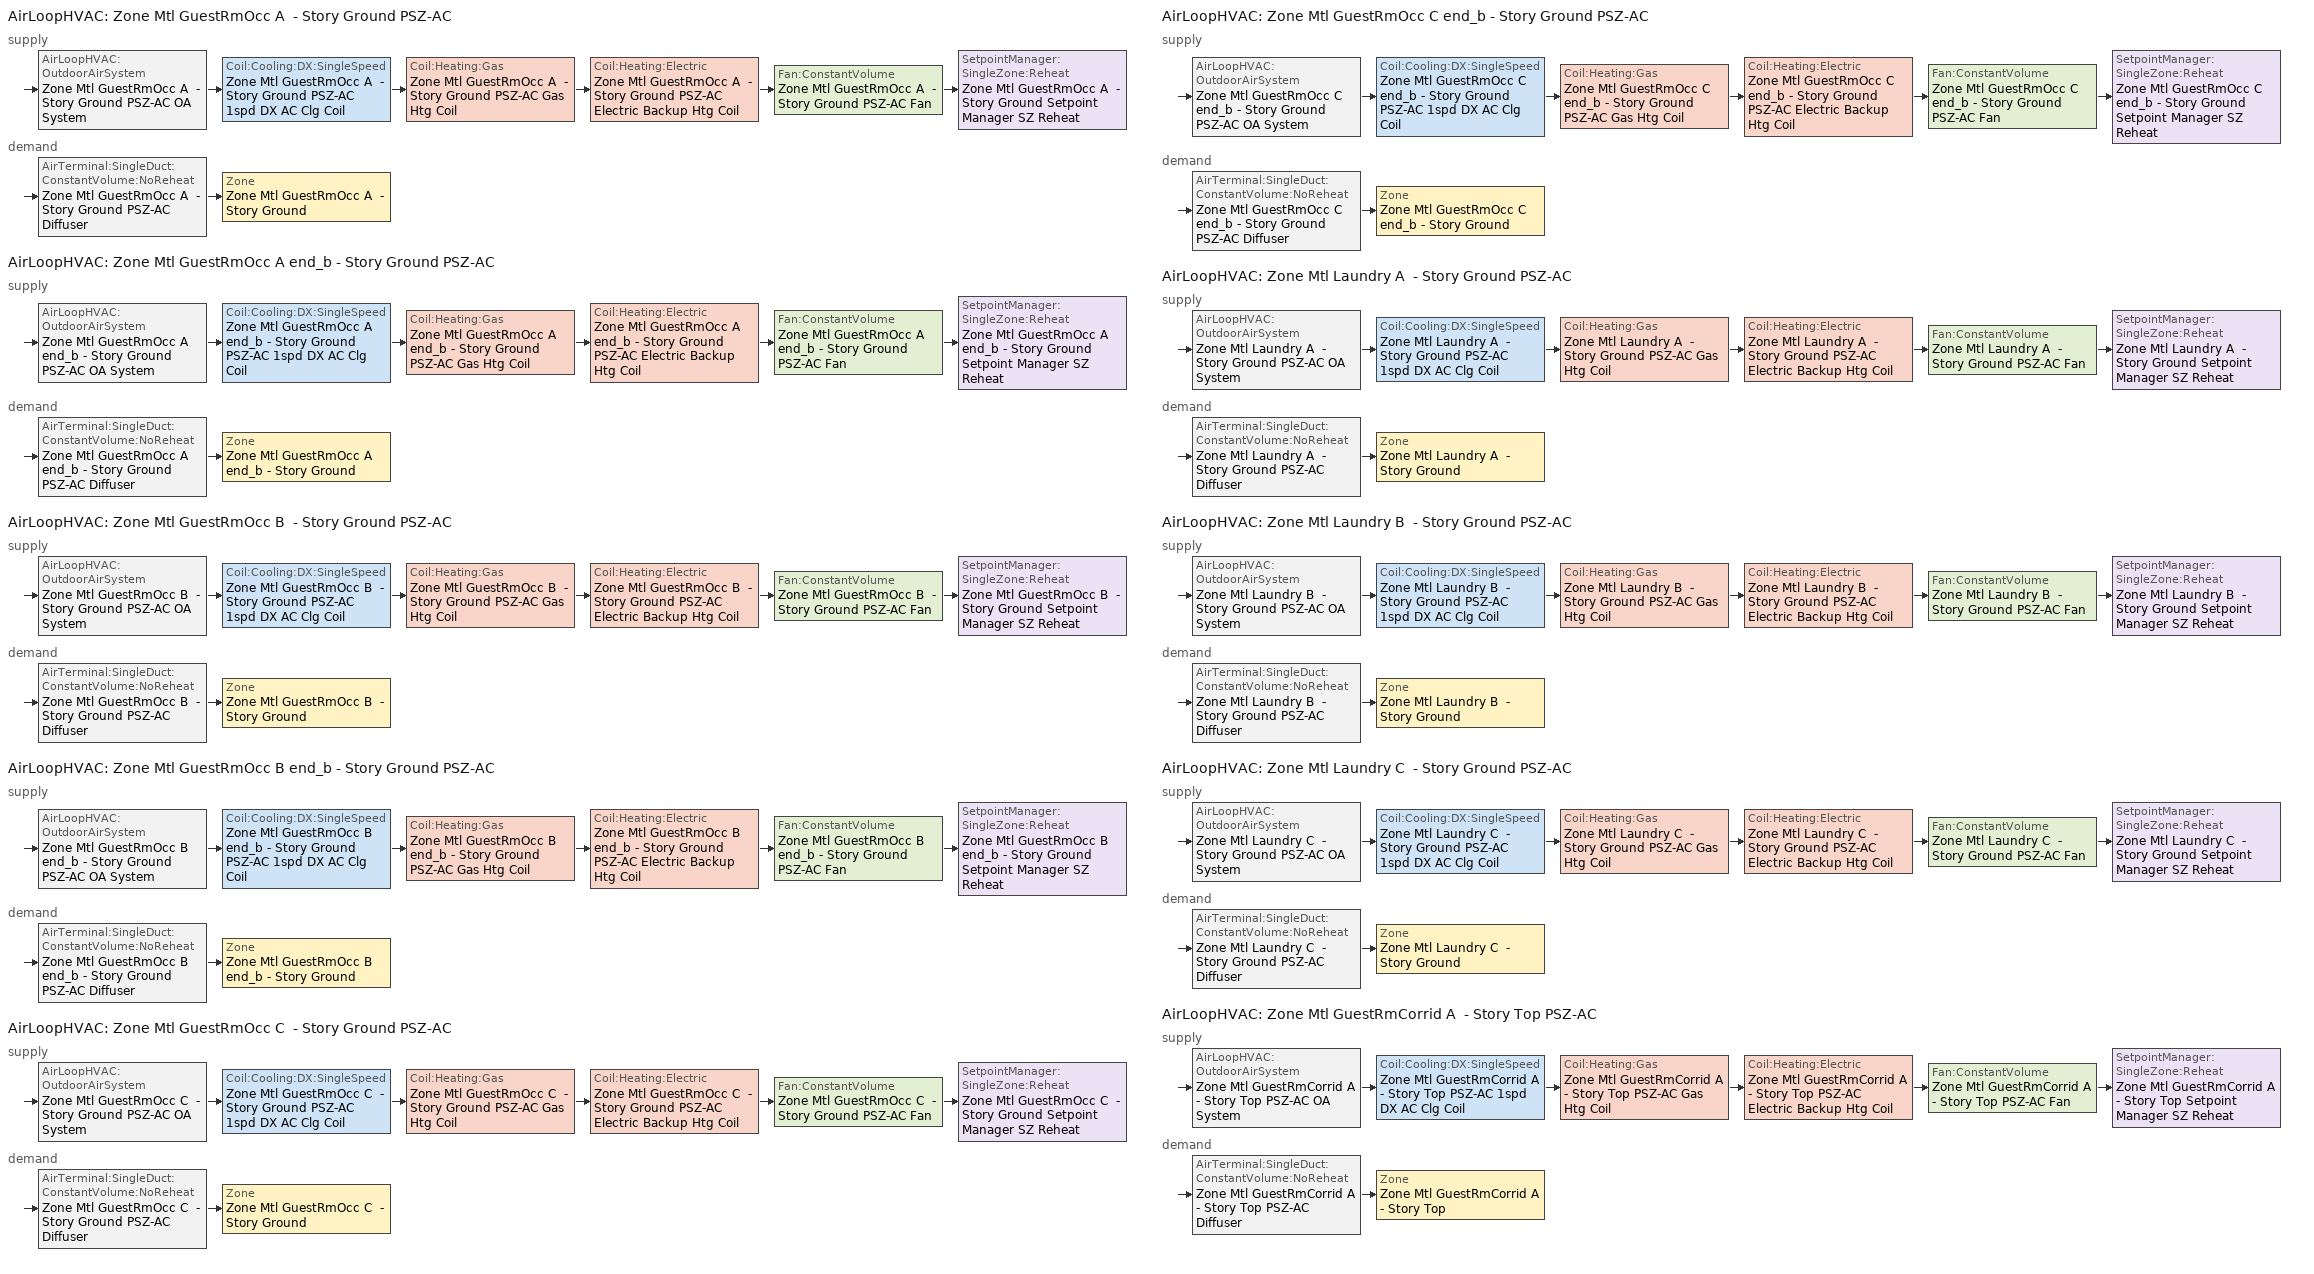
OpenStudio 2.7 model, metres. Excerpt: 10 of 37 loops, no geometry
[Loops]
AirLoopHVAC 'Zone Mtl GuestRmOcc A  - Story Ground PSZ-AC'
 supply: AirLoopHVAC:OutdoorAirSystem 'Zone Mtl GuestRmOcc A  - Story Ground PSZ-AC OA System' > Coil:Cooling:DX:SingleSpeed 'Zone Mtl GuestRmOcc A  - Story Ground PSZ-AC 1spd DX AC Clg Coil' > Coil:Heating:Gas 'Zone Mtl GuestRmOcc A  - Story Ground PSZ-AC Gas Htg Coil' > Coil:Heating:Electric 'Zone Mtl GuestRmOcc A  - Story Ground PSZ-AC Electric Backup Htg Coil' > Fan:ConstantVolume 'Zone Mtl GuestRmOcc A  - Story Ground PSZ-AC Fan' > SetpointManager:SingleZone:Reheat 'Zone Mtl GuestRmOcc A  - Story Ground Setpoint Manager SZ Reheat'
 demand: AirTerminal:SingleDuct:ConstantVolume:NoReheat 'Zone Mtl GuestRmOcc A  - Story Ground PSZ-AC Diffuser' > Zone 'Zone Mtl GuestRmOcc A  - Story Ground'
AirLoopHVAC 'Zone Mtl GuestRmOcc A end_b - Story Ground PSZ-AC'
 supply: AirLoopHVAC:OutdoorAirSystem 'Zone Mtl GuestRmOcc A end_b - Story Ground PSZ-AC OA System' > Coil:Cooling:DX:SingleSpeed 'Zone Mtl GuestRmOcc A end_b - Story Ground PSZ-AC 1spd DX AC Clg Coil' > Coil:Heating:Gas 'Zone Mtl GuestRmOcc A end_b - Story Ground PSZ-AC Gas Htg Coil' > Coil:Heating:Electric 'Zone Mtl GuestRmOcc A end_b - Story Ground PSZ-AC Electric Backup Htg Coil' > Fan:ConstantVolume 'Zone Mtl GuestRmOcc A end_b - Story Ground PSZ-AC Fan' > SetpointManager:SingleZone:Reheat 'Zone Mtl GuestRmOcc A end_b - Story Ground Setpoint Manager SZ Reheat'
 demand: AirTerminal:SingleDuct:ConstantVolume:NoReheat 'Zone Mtl GuestRmOcc A end_b - Story Ground PSZ-AC Diffuser' > Zone 'Zone Mtl GuestRmOcc A end_b - Story Ground'
AirLoopHVAC 'Zone Mtl GuestRmOcc B  - Story Ground PSZ-AC'
 supply: AirLoopHVAC:OutdoorAirSystem 'Zone Mtl GuestRmOcc B  - Story Ground PSZ-AC OA System' > Coil:Cooling:DX:SingleSpeed 'Zone Mtl GuestRmOcc B  - Story Ground PSZ-AC 1spd DX AC Clg Coil' > Coil:Heating:Gas 'Zone Mtl GuestRmOcc B  - Story Ground PSZ-AC Gas Htg Coil' > Coil:Heating:Electric 'Zone Mtl GuestRmOcc B  - Story Ground PSZ-AC Electric Backup Htg Coil' > Fan:ConstantVolume 'Zone Mtl GuestRmOcc B  - Story Ground PSZ-AC Fan' > SetpointManager:SingleZone:Reheat 'Zone Mtl GuestRmOcc B  - Story Ground Setpoint Manager SZ Reheat'
 demand: AirTerminal:SingleDuct:ConstantVolume:NoReheat 'Zone Mtl GuestRmOcc B  - Story Ground PSZ-AC Diffuser' > Zone 'Zone Mtl GuestRmOcc B  - Story Ground'
AirLoopHVAC 'Zone Mtl GuestRmOcc B end_b - Story Ground PSZ-AC'
 supply: AirLoopHVAC:OutdoorAirSystem 'Zone Mtl GuestRmOcc B end_b - Story Ground PSZ-AC OA System' > Coil:Cooling:DX:SingleSpeed 'Zone Mtl GuestRmOcc B end_b - Story Ground PSZ-AC 1spd DX AC Clg Coil' > Coil:Heating:Gas 'Zone Mtl GuestRmOcc B end_b - Story Ground PSZ-AC Gas Htg Coil' > Coil:Heating:Electric 'Zone Mtl GuestRmOcc B end_b - Story Ground PSZ-AC Electric Backup Htg Coil' > Fan:ConstantVolume 'Zone Mtl GuestRmOcc B end_b - Story Ground PSZ-AC Fan' > SetpointManager:SingleZone:Reheat 'Zone Mtl GuestRmOcc B end_b - Story Ground Setpoint Manager SZ Reheat'
 demand: AirTerminal:SingleDuct:ConstantVolume:NoReheat 'Zone Mtl GuestRmOcc B end_b - Story Ground PSZ-AC Diffuser' > Zone 'Zone Mtl GuestRmOcc B end_b - Story Ground'
AirLoopHVAC 'Zone Mtl GuestRmOcc C  - Story Ground PSZ-AC'
 supply: AirLoopHVAC:OutdoorAirSystem 'Zone Mtl GuestRmOcc C  - Story Ground PSZ-AC OA System' > Coil:Cooling:DX:SingleSpeed 'Zone Mtl GuestRmOcc C  - Story Ground PSZ-AC 1spd DX AC Clg Coil' > Coil:Heating:Gas 'Zone Mtl GuestRmOcc C  - Story Ground PSZ-AC Gas Htg Coil' > Coil:Heating:Electric 'Zone Mtl GuestRmOcc C  - Story Ground PSZ-AC Electric Backup Htg Coil' > Fan:ConstantVolume 'Zone Mtl GuestRmOcc C  - Story Ground PSZ-AC Fan' > SetpointManager:SingleZone:Reheat 'Zone Mtl GuestRmOcc C  - Story Ground Setpoint Manager SZ Reheat'
 demand: AirTerminal:SingleDuct:ConstantVolume:NoReheat 'Zone Mtl GuestRmOcc C  - Story Ground PSZ-AC Diffuser' > Zone 'Zone Mtl GuestRmOcc C  - Story Ground'
AirLoopHVAC 'Zone Mtl GuestRmOcc C end_b - Story Ground PSZ-AC'
 supply: AirLoopHVAC:OutdoorAirSystem 'Zone Mtl GuestRmOcc C end_b - Story Ground PSZ-AC OA System' > Coil:Cooling:DX:SingleSpeed 'Zone Mtl GuestRmOcc C end_b - Story Ground PSZ-AC 1spd DX AC Clg Coil' > Coil:Heating:Gas 'Zone Mtl GuestRmOcc C end_b - Story Ground PSZ-AC Gas Htg Coil' > Coil:Heating:Electric 'Zone Mtl GuestRmOcc C end_b - Story Ground PSZ-AC Electric Backup Htg Coil' > Fan:ConstantVolume 'Zone Mtl GuestRmOcc C end_b - Story Ground PSZ-AC Fan' > SetpointManager:SingleZone:Reheat 'Zone Mtl GuestRmOcc C end_b - Story Ground Setpoint Manager SZ Reheat'
 demand: AirTerminal:SingleDuct:ConstantVolume:NoReheat 'Zone Mtl GuestRmOcc C end_b - Story Ground PSZ-AC Diffuser' > Zone 'Zone Mtl GuestRmOcc C end_b - Story Ground'
AirLoopHVAC 'Zone Mtl Laundry A  - Story Ground PSZ-AC'
 supply: AirLoopHVAC:OutdoorAirSystem 'Zone Mtl Laundry A  - Story Ground PSZ-AC OA System' > Coil:Cooling:DX:SingleSpeed 'Zone Mtl Laundry A  - Story Ground PSZ-AC 1spd DX AC Clg Coil' > Coil:Heating:Gas 'Zone Mtl Laundry A  - Story Ground PSZ-AC Gas Htg Coil' > Coil:Heating:Electric 'Zone Mtl Laundry A  - Story Ground PSZ-AC Electric Backup Htg Coil' > Fan:ConstantVolume 'Zone Mtl Laundry A  - Story Ground PSZ-AC Fan' > SetpointManager:SingleZone:Reheat 'Zone Mtl Laundry A  - Story Ground Setpoint Manager SZ Reheat'
 demand: AirTerminal:SingleDuct:ConstantVolume:NoReheat 'Zone Mtl Laundry A  - Story Ground PSZ-AC Diffuser' > Zone 'Zone Mtl Laundry A  - Story Ground'
AirLoopHVAC 'Zone Mtl Laundry B  - Story Ground PSZ-AC'
 supply: AirLoopHVAC:OutdoorAirSystem 'Zone Mtl Laundry B  - Story Ground PSZ-AC OA System' > Coil:Cooling:DX:SingleSpeed 'Zone Mtl Laundry B  - Story Ground PSZ-AC 1spd DX AC Clg Coil' > Coil:Heating:Gas 'Zone Mtl Laundry B  - Story Ground PSZ-AC Gas Htg Coil' > Coil:Heating:Electric 'Zone Mtl Laundry B  - Story Ground PSZ-AC Electric Backup Htg Coil' > Fan:ConstantVolume 'Zone Mtl Laundry B  - Story Ground PSZ-AC Fan' > SetpointManager:SingleZone:Reheat 'Zone Mtl Laundry B  - Story Ground Setpoint Manager SZ Reheat'
 demand: AirTerminal:SingleDuct:ConstantVolume:NoReheat 'Zone Mtl Laundry B  - Story Ground PSZ-AC Diffuser' > Zone 'Zone Mtl Laundry B  - Story Ground'
AirLoopHVAC 'Zone Mtl Laundry C  - Story Ground PSZ-AC'
 supply: AirLoopHVAC:OutdoorAirSystem 'Zone Mtl Laundry C  - Story Ground PSZ-AC OA System' > Coil:Cooling:DX:SingleSpeed 'Zone Mtl Laundry C  - Story Ground PSZ-AC 1spd DX AC Clg Coil' > Coil:Heating:Gas 'Zone Mtl Laundry C  - Story Ground PSZ-AC Gas Htg Coil' > Coil:Heating:Electric 'Zone Mtl Laundry C  - Story Ground PSZ-AC Electric Backup Htg Coil' > Fan:ConstantVolume 'Zone Mtl Laundry C  - Story Ground PSZ-AC Fan' > SetpointManager:SingleZone:Reheat 'Zone Mtl Laundry C  - Story Ground Setpoint Manager SZ Reheat'
 demand: AirTerminal:SingleDuct:ConstantVolume:NoReheat 'Zone Mtl Laundry C  - Story Ground PSZ-AC Diffuser' > Zone 'Zone Mtl Laundry C  - Story Ground'
AirLoopHVAC 'Zone Mtl GuestRmCorrid A  - Story Top PSZ-AC'
 supply: AirLoopHVAC:OutdoorAirSystem 'Zone Mtl GuestRmCorrid A  - Story Top PSZ-AC OA System' > Coil:Cooling:DX:SingleSpeed 'Zone Mtl GuestRmCorrid A  - Story Top PSZ-AC 1spd DX AC Clg Coil' > Coil:Heating:Gas 'Zone Mtl GuestRmCorrid A  - Story Top PSZ-AC Gas Htg Coil' > Coil:Heating:Electric 'Zone Mtl GuestRmCorrid A  - Story Top PSZ-AC Electric Backup Htg Coil' > Fan:ConstantVolume 'Zone Mtl GuestRmCorrid A  - Story Top PSZ-AC Fan' > SetpointManager:SingleZone:Reheat 'Zone Mtl GuestRmCorrid A  - Story Top Setpoint Manager SZ Reheat'
 demand: AirTerminal:SingleDuct:ConstantVolume:NoReheat 'Zone Mtl GuestRmCorrid A  - Story Top PSZ-AC Diffuser' > Zone 'Zone Mtl GuestRmCorrid A  - Story Top'
[Sizing:Zone] Zone Cooling Design Supply Air Temperature Input Method=SupplyAirTemperature; Zone Cooling Design Supply Air Temperature {C}=12.7778; Zone Cooling Design Supply Air Temperature Difference {deltaC}=11.11; Zone Heating Design Supply Air Temperature Input Method=SupplyAirTemperature; Zone Heating Design Supply Air Temperature {C}=50; Zone Heating Design Supply Air Temperature Difference {deltaC}=11.11; Zone Cooling Design Supply Air Humidity Ratio {kg-H2O/kg-air}=0.0085; Zone Heating Design Supply Air Humidity Ratio {kg-H2O/kg-air}=0.008; Cooling Design Air Flow Method=DesignDay; Heating Design Air Flow Method=DesignDay; Account for Dedicated Outdoor Air System=No; Dedicated Outdoor Air System Control Strategy=NeutralSupplyAir; Dedicated Outdoor Air Low Setpoint Temperature for Design {C}=autosize; Dedicated Outdoor Air High Setpoint Temperature for Design {C}=autosize
Zone Mtl Laundry A  - Story Ground; Zone Mtl Laundry B  - Story Ground; Zone Mtl Laundry C  - Story Ground; Zone Mtl GuestRmOcc A  - Story Ground; Zone Mtl GuestRmOcc B  - Story Ground; Zone Mtl GuestRmOcc C  - Story Ground; Zone Mtl GuestRmOcc A end_b - Story Ground; Zone Mtl GuestRmOcc B end_b - Story Ground; Zone Mtl GuestRmOcc C end_b - Story Ground; Zone Mtl GuestRmCorrid A  - Story Top
[Zone equipment]
Zone Mtl Laundry A  - Story Ground: Zone Mtl Laundry A  - Story Ground PSZ-AC Diffuser
Zone Mtl Laundry B  - Story Ground: Zone Mtl Laundry B  - Story Ground PSZ-AC Diffuser
Zone Mtl Laundry C  - Story Ground: Zone Mtl Laundry C  - Story Ground PSZ-AC Diffuser
Zone Mtl GuestRmOcc A  - Story Ground: Zone Mtl GuestRmOcc A  - Story Ground PSZ-AC Diffuser
Zone Mtl GuestRmOcc B  - Story Ground: Zone Mtl GuestRmOcc B  - Story Ground PSZ-AC Diffuser
Zone Mtl GuestRmOcc C  - Story Ground: Zone Mtl GuestRmOcc C  - Story Ground PSZ-AC Diffuser
Zone Mtl GuestRmOcc A end_b - Story Ground: Zone Mtl GuestRmOcc A end_b - Story Ground PSZ-AC Diffuser
Zone Mtl GuestRmOcc B end_b - Story Ground: Zone Mtl GuestRmOcc B end_b - Story Ground PSZ-AC Diffuser
Zone Mtl GuestRmOcc C end_b - Story Ground: Zone Mtl GuestRmOcc C end_b - Story Ground PSZ-AC Diffuser
Zone Mtl GuestRmCorrid A  - Story Top: Zone Mtl GuestRmCorrid A  - Story Top PSZ-AC Diffuser
[AirLoopHVAC] Availability Schedule=Always On Discrete; Design Supply Air Flow Rate {m3/s}=AutoSize
Zone Mtl GuestRmOcc A  - Story Ground PSZ-AC; Zone Mtl GuestRmOcc A end_b - Story Ground PSZ-AC; Zone Mtl GuestRmOcc B  - Story Ground PSZ-AC; Zone Mtl GuestRmOcc B end_b - Story Ground PSZ-AC; Zone Mtl GuestRmOcc C  - Story Ground PSZ-AC; Zone Mtl GuestRmOcc C end_b - Story Ground PSZ-AC; Zone Mtl Laundry A  - Story Ground PSZ-AC; Zone Mtl Laundry B  - Story Ground PSZ-AC; Zone Mtl Laundry C  - Story Ground PSZ-AC; Zone Mtl GuestRmCorrid A  - Story Top PSZ-AC
[Sizing:System] Type of Load to Size On=Sensible; Design Outdoor Air Flow Rate {m3/s}=Autosize; Central Heating Maximum System Air Flow Ratio=1; Preheat Design Temperature {C}=7.22222; Preheat Design Humidity Ratio {kg-H2O/kg-Air}=0.008; Precool Design Temperature {C}=12.7778; Precool Design Humidity Ratio {kg-H2O/kg-Air}=0.008; Central Cooling Design Supply Air Temperature {C}=12.7778; Central Heating Design Supply Air Temperature {C}=50; Sizing Option=Coincident; 100% Outdoor Air in Cooling=No; 100% Outdoor Air in Heating=No; Central Cooling Design Supply Air Humidity Ratio {kg-H2O/kg-Air}=0.0085; Central Heating Design Supply Air Humidity Ratio {kg-H2O/kg-Air}=0.008; Cooling Design Air Flow Method=DesignDay; Cooling Design Air Flow Rate {m3/s}=0; Heating Design Air Flow Method=DesignDay; Heating Design Air Flow Rate {m3/s}=0; System Outdoor Air Method=ZoneSum; Zone Maximum Outdoor Air Fraction=1; Cooling Supply Air Flow Rate Per Floor Area {m3/s-m2}=0.00996765; Cooling Fraction of Autosized Cooling Supply Air Flow Rate=1; Cooling Supply Air Flow Rate Per Unit Cooling Capacity {m3/s-W}=3.94755e-05; Heating Supply Air Flow Rate Per Floor Area {m3/s-m2}=0.00996765; Heating Fraction of Autosized Heating Supply Air Flow Rate=1; Heating Fraction of Autosized Cooling Supply Air Flow Rate=1; Heating Supply Air Flow Rate Per Unit Heating Capacity {m3/s-W}=3.15882e-05; Cooling Design Capacity Method=CoolingDesignCapacity; Cooling Design Capacity {W}=autosize; Cooling Design Capacity Per Floor Area {W/m2}=234.7; Fraction of Autosized Cooling Design Capacity=1; Heating Design Capacity Method=HeatingDesignCapacity; Heating Design Capacity {W}=autosize; Heating Design Capacity Per Floor Area {W/m2}=157; Fraction of Autosized Heating Design Capacity=1; Central Cooling Capacity Control Method=OnOff
Zone Mtl GuestRmOcc A  - Story Ground PSZ-AC; Zone Mtl GuestRmOcc A end_b - Story Ground PSZ-AC; Zone Mtl GuestRmOcc B  - Story Ground PSZ-AC; Zone Mtl GuestRmOcc B end_b - Story Ground PSZ-AC; Zone Mtl GuestRmOcc C  - Story Ground PSZ-AC; Zone Mtl GuestRmOcc C end_b - Story Ground PSZ-AC; Zone Mtl Laundry A  - Story Ground PSZ-AC; Zone Mtl Laundry B  - Story Ground PSZ-AC; Zone Mtl Laundry C  - Story Ground PSZ-AC; Zone Mtl GuestRmCorrid A  - Story Top PSZ-AC
[SetpointManager:SingleZone:Reheat] Minimum Supply Air Temperature {C}=12.7778; Maximum Supply Air Temperature {C}=50
Name | Control Zone | Setpoint Node or NodeList
Zone Mtl GuestRmOcc A  - Story Ground Setpoint Manager SZ Reheat | Zone Mtl GuestRmOcc A  - Story Ground | Zone Mtl GuestRmOcc A  - Story Ground PSZ-AC Supply Outlet Node
Zone Mtl GuestRmOcc A end_b - Story Ground Setpoint Manager SZ Reheat | Zone Mtl GuestRmOcc A end_b - Story Ground | Zone Mtl GuestRmOcc A end_b - Story Ground PSZ-AC Supply Outlet Node
Zone Mtl GuestRmOcc B  - Story Ground Setpoint Manager SZ Reheat | Zone Mtl GuestRmOcc B  - Story Ground | Zone Mtl GuestRmOcc B  - Story Ground PSZ-AC Supply Outlet Node
Zone Mtl GuestRmOcc B end_b - Story Ground Setpoint Manager SZ Reheat | Zone Mtl GuestRmOcc B end_b - Story Ground | Zone Mtl GuestRmOcc B end_b - Story Ground PSZ-AC Supply Outlet Node
Zone Mtl GuestRmOcc C  - Story Ground Setpoint Manager SZ Reheat | Zone Mtl GuestRmOcc C  - Story Ground | Zone Mtl GuestRmOcc C  - Story Ground PSZ-AC Supply Outlet Node
Zone Mtl GuestRmOcc C end_b - Story Ground Setpoint Manager SZ Reheat | Zone Mtl GuestRmOcc C end_b - Story Ground | Zone Mtl GuestRmOcc C end_b - Story Ground PSZ-AC Supply Outlet Node
Zone Mtl Laundry A  - Story Ground Setpoint Manager SZ Reheat | Zone Mtl Laundry A  - Story Ground | Zone Mtl Laundry A  - Story Ground PSZ-AC Supply Outlet Node
Zone Mtl Laundry B  - Story Ground Setpoint Manager SZ Reheat | Zone Mtl Laundry B  - Story Ground | Zone Mtl Laundry B  - Story Ground PSZ-AC Supply Outlet Node
Zone Mtl Laundry C  - Story Ground Setpoint Manager SZ Reheat | Zone Mtl Laundry C  - Story Ground | Zone Mtl Laundry C  - Story Ground PSZ-AC Supply Outlet Node
Zone Mtl GuestRmCorrid A  - Story Top Setpoint Manager SZ Reheat | Zone Mtl GuestRmCorrid A  - Story Top | Zone Mtl GuestRmCorrid A  - Story Top PSZ-AC Supply Outlet Node
[Fan:ConstantVolume] Availability Schedule=Always On Discrete; Fan Total Efficiency=0.54; Pressure Rise {Pa}=622.722; Maximum Flow Rate {m3/s}=AutoSize; Motor Efficiency=0.9; Motor In Airstream Fraction=1
Zone Mtl GuestRmOcc A  - Story Ground PSZ-AC Fan; Zone Mtl GuestRmOcc A end_b - Story Ground PSZ-AC Fan; Zone Mtl GuestRmOcc B  - Story Ground PSZ-AC Fan; Zone Mtl GuestRmOcc B end_b - Story Ground PSZ-AC Fan; Zone Mtl GuestRmOcc C  - Story Ground PSZ-AC Fan; Zone Mtl GuestRmOcc C end_b - Story Ground PSZ-AC Fan; Zone Mtl Laundry A  - Story Ground PSZ-AC Fan; Zone Mtl Laundry B  - Story Ground PSZ-AC Fan; Zone Mtl Laundry C  - Story Ground PSZ-AC Fan; Zone Mtl GuestRmCorrid A  - Story Top PSZ-AC Fan
[Coil:Heating:Gas] Availability Schedule=Always On Discrete; Gas Burner Efficiency=0.8; Nominal Capacity {W}=AutoSize; Parasitic Electric Load {W}=0; Parasitic Gas Load {W}=0
Zone Mtl GuestRmOcc A  - Story Ground PSZ-AC Gas Htg Coil; Zone Mtl GuestRmOcc A end_b - Story Ground PSZ-AC Gas Htg Coil; Zone Mtl GuestRmOcc B  - Story Ground PSZ-AC Gas Htg Coil; Zone Mtl GuestRmOcc B end_b - Story Ground PSZ-AC Gas Htg Coil; Zone Mtl GuestRmOcc C  - Story Ground PSZ-AC Gas Htg Coil; Zone Mtl GuestRmOcc C end_b - Story Ground PSZ-AC Gas Htg Coil; Zone Mtl Laundry A  - Story Ground PSZ-AC Gas Htg Coil; Zone Mtl Laundry B  - Story Ground PSZ-AC Gas Htg Coil; Zone Mtl Laundry C  - Story Ground PSZ-AC Gas Htg Coil; Zone Mtl GuestRmCorrid A  - Story Top PSZ-AC Gas Htg Coil
[Coil:Heating:Electric] Availability Schedule=Always On Discrete; Efficiency=1
Zone Mtl GuestRmOcc A  - Story Ground PSZ-AC Electric Backup Htg Coil; Zone Mtl GuestRmOcc A end_b - Story Ground PSZ-AC Electric Backup Htg Coil; Zone Mtl GuestRmOcc B  - Story Ground PSZ-AC Electric Backup Htg Coil; Zone Mtl GuestRmOcc B end_b - Story Ground PSZ-AC Electric Backup Htg Coil; Zone Mtl GuestRmOcc C  - Story Ground PSZ-AC Electric Backup Htg Coil; Zone Mtl GuestRmOcc C end_b - Story Ground PSZ-AC Electric Backup Htg Coil; Zone Mtl Laundry A  - Story Ground PSZ-AC Electric Backup Htg Coil; Zone Mtl Laundry B  - Story Ground PSZ-AC Electric Backup Htg Coil; Zone Mtl Laundry C  - Story Ground PSZ-AC Electric Backup Htg Coil; Zone Mtl GuestRmCorrid A  - Story Top PSZ-AC Electric Backup Htg Coil
[Coil:Cooling:DX:SingleSpeed] Availability Schedule=Always On Discrete; Rated Total Cooling Capacity {W}=autosize; Rated Sensible Heat Ratio=autosize; Rated COP {W/W}=3; Rated Air Flow Rate {m3/s}=autosize; Rated Evaporator Fan Power Per Volume Flow Rate {W/(m3/s)}=773.3; Condenser Type=AirCooled; Evaporative Condenser Effectiveness=0; Evaporative Condenser Air Flow Rate {m3/s}=Autosize; Evaporative Condenser Pump Rated Power Consumption {W}=Autosize; Crankcase Heater Capacity {W}=0; Maximum Outdoor Dry-Bulb Temperature for Crankcase Heater Operation {C}=0; Basin Heater Capacity {W/K}=0; Basin Heater Setpoint Temperature {C}=10
Name | Total Cooling Capacity Function of Temperature Curve | Total Cooling Capacity Function of Flow Fraction Curve | Energy Input Ratio Function of Temperature Curve | Energy Input Ratio Function of Flow Fraction Curve | Part Load Fraction Correlation Curve
Zone Mtl GuestRmOcc A  - Story Ground PSZ-AC 1spd DX AC Clg Coil | Curve Biquadratic 39 | Curve Quadratic 58 | Curve Biquadratic 40 | Curve Quadratic 59 | Curve Quadratic 60
Zone Mtl GuestRmOcc A end_b - Story Ground PSZ-AC 1spd DX AC Clg Coil | Curve Biquadratic 43 | Curve Quadratic 64 | Curve Biquadratic 44 | Curve Quadratic 65 | Curve Quadratic 66
Zone Mtl GuestRmOcc B  - Story Ground PSZ-AC 1spd DX AC Clg Coil | Curve Biquadratic 47 | Curve Quadratic 70 | Curve Biquadratic 48 | Curve Quadratic 71 | Curve Quadratic 72
Zone Mtl GuestRmOcc B end_b - Story Ground PSZ-AC 1spd DX AC Clg Coil | Curve Biquadratic 51 | Curve Quadratic 76 | Curve Biquadratic 52 | Curve Quadratic 77 | Curve Quadratic 78
Zone Mtl GuestRmOcc C  - Story Ground PSZ-AC 1spd DX AC Clg Coil | Curve Biquadratic 55 | Curve Quadratic 82 | Curve Biquadratic 56 | Curve Quadratic 83 | Curve Quadratic 84
Zone Mtl GuestRmOcc C end_b - Story Ground PSZ-AC 1spd DX AC Clg Coil | Curve Biquadratic 59 | Curve Quadratic 88 | Curve Biquadratic 60 | Curve Quadratic 89 | Curve Quadratic 90
Zone Mtl Laundry A  - Story Ground PSZ-AC 1spd DX AC Clg Coil | Curve Biquadratic 63 | Curve Quadratic 94 | Curve Biquadratic 64 | Curve Quadratic 95 | Curve Quadratic 96
Zone Mtl Laundry B  - Story Ground PSZ-AC 1spd DX AC Clg Coil | Curve Biquadratic 67 | Curve Quadratic 100 | Curve Biquadratic 68 | Curve Quadratic 101 | Curve Quadratic 102
Zone Mtl Laundry C  - Story Ground PSZ-AC 1spd DX AC Clg Coil | Curve Biquadratic 71 | Curve Quadratic 106 | Curve Biquadratic 72 | Curve Quadratic 107 | Curve Quadratic 108
Zone Mtl GuestRmCorrid A  - Story Top PSZ-AC 1spd DX AC Clg Coil | Curve Biquadratic 75 | Curve Quadratic 112 | Curve Biquadratic 76 | Curve Quadratic 113 | Curve Quadratic 114
[Controller:OutdoorAir] Minimum Outdoor Air Flow Rate {m3/s}=0; Maximum Outdoor Air Flow Rate {m3/s}=Autosize; Economizer Control Type=NoEconomizer; Economizer Control Action Type=ModulateFlow; Economizer Maximum Limit Dry-Bulb Temperature {C}=28; Economizer Maximum Limit Enthalpy {J/kg}=64000; Lockout Type=NoLockout; Minimum Limit Type=FixedMinimum; Minimum Outdoor Air Schedule=Always On Discrete; High Humidity Control=No; Heat Recovery Bypass Control Type=BypassWhenWithinEconomizerLimits
Name | Controller Mechanical Ventilation
Zone Mtl GuestRmOcc A  - Story Ground PSZ-AC OA System Controller | Controller Mechanical Ventilation 10
Zone Mtl GuestRmOcc A end_b - Story Ground PSZ-AC OA System Controller | Controller Mechanical Ventilation 11
Zone Mtl GuestRmOcc B  - Story Ground PSZ-AC OA System Controller | Controller Mechanical Ventilation 12
Zone Mtl GuestRmOcc B end_b - Story Ground PSZ-AC OA System Controller | Controller Mechanical Ventilation 13
Zone Mtl GuestRmOcc C  - Story Ground PSZ-AC OA System Controller | Controller Mechanical Ventilation 14
Zone Mtl GuestRmOcc C end_b - Story Ground PSZ-AC OA System Controller | Controller Mechanical Ventilation 15
Zone Mtl Laundry A  - Story Ground PSZ-AC OA System Controller | Controller Mechanical Ventilation 16
Zone Mtl Laundry B  - Story Ground PSZ-AC OA System Controller | Controller Mechanical Ventilation 17
Zone Mtl Laundry C  - Story Ground PSZ-AC OA System Controller | Controller Mechanical Ventilation 18
Zone Mtl GuestRmCorrid A  - Story Top PSZ-AC OA System Controller | Controller Mechanical Ventilation 19
[Controller:MechanicalVentilation] Availability Schedule=Always On Discrete; System Outdoor Air Method=ZoneSum
Controller Mechanical Ventilation 10; Controller Mechanical Ventilation 11; Controller Mechanical Ventilation 12; Controller Mechanical Ventilation 13; Controller Mechanical Ventilation 14; Controller Mechanical Ventilation 15; Controller Mechanical Ventilation 16; Controller Mechanical Ventilation 17; Controller Mechanical Ventilation 18; Controller Mechanical Ventilation 19
[AirLoopHVAC:OutdoorAirSystem]
Name | Controller
Zone Mtl GuestRmOcc A  - Story Ground PSZ-AC OA System | Zone Mtl GuestRmOcc A  - Story Ground PSZ-AC OA System Controller
Zone Mtl GuestRmOcc A end_b - Story Ground PSZ-AC OA System | Zone Mtl GuestRmOcc A end_b - Story Ground PSZ-AC OA System Controller
Zone Mtl GuestRmOcc B  - Story Ground PSZ-AC OA System | Zone Mtl GuestRmOcc B  - Story Ground PSZ-AC OA System Controller
Zone Mtl GuestRmOcc B end_b - Story Ground PSZ-AC OA System | Zone Mtl GuestRmOcc B end_b - Story Ground PSZ-AC OA System Controller
Zone Mtl GuestRmOcc C  - Story Ground PSZ-AC OA System | Zone Mtl GuestRmOcc C  - Story Ground PSZ-AC OA System Controller
Zone Mtl GuestRmOcc C end_b - Story Ground PSZ-AC OA System | Zone Mtl GuestRmOcc C end_b - Story Ground PSZ-AC OA System Controller
Zone Mtl Laundry A  - Story Ground PSZ-AC OA System | Zone Mtl Laundry A  - Story Ground PSZ-AC OA System Controller
Zone Mtl Laundry B  - Story Ground PSZ-AC OA System | Zone Mtl Laundry B  - Story Ground PSZ-AC OA System Controller
Zone Mtl Laundry C  - Story Ground PSZ-AC OA System | Zone Mtl Laundry C  - Story Ground PSZ-AC OA System Controller
Zone Mtl GuestRmCorrid A  - Story Top PSZ-AC OA System | Zone Mtl GuestRmCorrid A  - Story Top PSZ-AC OA System Controller
[AirTerminal:SingleDuct:ConstantVolume:NoReheat] Availability Schedule=Always On Discrete; Maximum Air Flow Rate {m3/s}=AutoSize
Zone Mtl GuestRmOcc A  - Story Ground PSZ-AC Diffuser; Zone Mtl GuestRmOcc A end_b - Story Ground PSZ-AC Diffuser; Zone Mtl GuestRmOcc B  - Story Ground PSZ-AC Diffuser; Zone Mtl GuestRmOcc B end_b - Story Ground PSZ-AC Diffuser; Zone Mtl GuestRmOcc C  - Story Ground PSZ-AC Diffuser; Zone Mtl GuestRmOcc C end_b - Story Ground PSZ-AC Diffuser; Zone Mtl Laundry A  - Story Ground PSZ-AC Diffuser; Zone Mtl Laundry B  - Story Ground PSZ-AC Diffuser; Zone Mtl Laundry C  - Story Ground PSZ-AC Diffuser; Zone Mtl GuestRmCorrid A  - Story Top PSZ-AC Diffuser
[Schedule:Constant]
Always On Discrete: Value=1
[Curve:Biquadratic] Minimum Value of x=-100; Maximum Value of x=100; Minimum Value of y=-100; Maximum Value of y=100
Name | Coefficient1 Constant | Coefficient2 x | Coefficient3 x**2 | Coefficient4 y | Coefficient5 y**2 | Coefficient6 x*y
Curve Biquadratic 39; Curve Biquadratic 43; Curve Biquadratic 47; Curve Biquadratic 51; Curve Biquadratic 55; Curve Biquadratic 59; Curve Biquadratic 63; Curve Biquadratic 67; Curve Biquadratic 71; Curve Biquadratic 75 | 0.971212 | -0.0152755 | 0.00144345 | -0.00039321 | -6.8364e-06 | -0.000290596
Curve Biquadratic 40; Curve Biquadratic 44; Curve Biquadratic 48; Curve Biquadratic 52; Curve Biquadratic 56; Curve Biquadratic 60; Curve Biquadratic 64; Curve Biquadratic 68; Curve Biquadratic 72; Curve Biquadratic 76 | 0.286871 | 0.0239022 | -0.000810648 | 0.0134585 | 0.000338936 | -0.000487004
[Curve:Quadratic]
Name | Coefficient1 Constant | Coefficient2 x | Coefficient3 x**2 | Minimum Value of x | Maximum Value of x | Minimum Curve Output | Maximum Curve Output
Curve Quadratic 58; Curve Quadratic 59; Curve Quadratic 64; Curve Quadratic 65; Curve Quadratic 70; Curve Quadratic 71; Curve Quadratic 76; Curve Quadratic 77; Curve Quadratic 82; Curve Quadratic 83; Curve Quadratic 88; Curve Quadratic 89; Curve Quadratic 94; Curve Quadratic 95; Curve Quadratic 100; Curve Quadratic 101; Curve Quadratic 106; Curve Quadratic 107; Curve Quadratic 112; Curve Quadratic 113 | 1 | 0 | 0 | -100 | 100
Curve Quadratic 60; Curve Quadratic 66; Curve Quadratic 72; Curve Quadratic 78; Curve Quadratic 84; Curve Quadratic 90; Curve Quadratic 96; Curve Quadratic 102; Curve Quadratic 108; Curve Quadratic 114 | 0.909496 | 0.0986477 | -0.00819488 | 0 | 1 | 0.7 | 1
